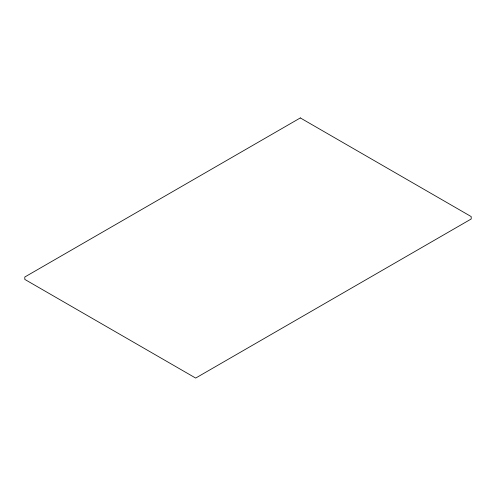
<?xml version="1.0" encoding="UTF-8"?>
<svg xmlns="http://www.w3.org/2000/svg" width="496" height="496" viewBox="0 0 496 496"><rect width="100%" height="100%" fill="white"/><g stroke="black" fill="none" stroke-linecap="round" stroke-linejoin="round"><path stroke-width="0.74" d="M300.328 117.93L24.8 277.004L24.8 279.415L195.672 378.07L471.2 218.996L471.2 216.585L300.328 117.93"/></g></svg>
